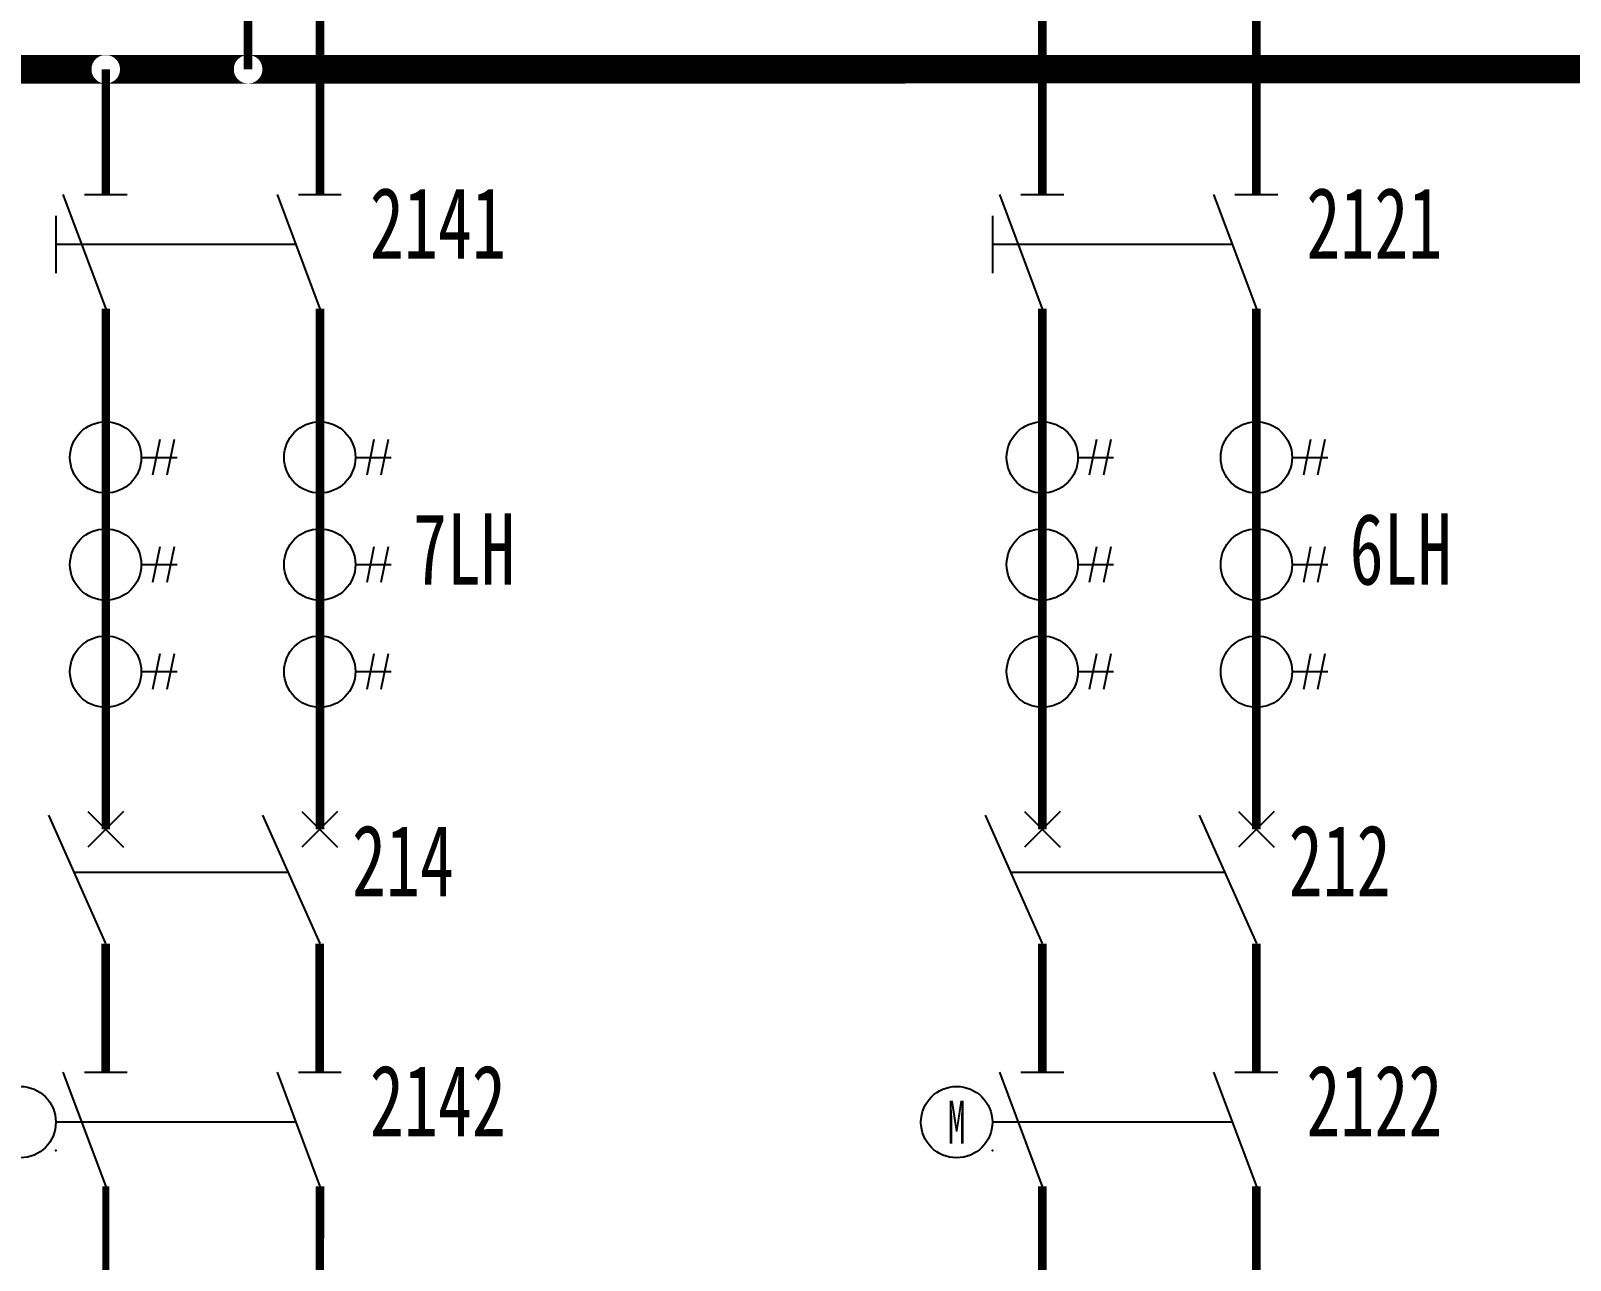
# Model space of a CAD drawing. Header units: millimetres. Extents: x 10667 to 23854, y -3427 to -2899.
# Drawn here: x 13556.3 to 13664.1, y -3257.2 to -3171.1 of the extents above; entities that cross this region are included whole.
import ezdxf
from ezdxf.enums import TextEntityAlignment as Align

# ---------------------------------------------------------------- set-up
doc = ezdxf.new("R2010")
doc.units = ezdxf.units.MM
doc.header["$LTSCALE"] = 10
for name, color, linetype in [('BLOCK', 3, 'Continuous'), ('PLINE', 1, 'Continuous'), ('TEXT', 2, 'Continuous'), ('设    备', 3, 'Continuous'), ('设备编号', 2, 'Continuous'), ('连 接 线', 1, 'Continuous')]:
    doc.layers.add(name, color=color, linetype=linetype)
doc.styles.add('HZ', font='SimSun.ttf', dxfattribs={"width": 0.7})

# ---------------------------------------------------------------- blocks, each defined once
blk = doc.blocks.new('$LH')
at = {"color": 3}
for p, q in [((3.79, 1.25), (3.29, -1.25)), ((4.79, 1.25), (4.29, -1.25)), ((2.5, 0), (5, 0))]:
    blk.add_line(p, q, dxfattribs=at)
blk.add_circle((0, 0), 2.5, dxfattribs=at)

msp = doc.modelspace()

# ---------------------------------------------------------------- linework, layer by layer
at = {"color": 1, "const_width": 0.5}
msp.add_lwpolyline([(13561.52, -3251.99), (13561.6, -3318.8)], dxfattribs=at)
at = {"layer": 'PLINE', "const_width": 0.6}
for points in [[(13561.51, -3234.99), (13561.51, -3243.99)], [(13576.51, -3234.99), (13576.51, -3243.99)], [(13627.13, -3234.99), (13627.13, -3243.99)], [(13642.13, -3234.99), (13642.13, -3243.99)], [(13576.52, -3251.99), (13576.51, -3288.43)], [(13627.13, -3251.98), (13627.13, -3271.3)], [(13642.13, -3251.98), (13642.13, -3271.3)]]:
    msp.add_lwpolyline(points, dxfattribs=at)
at = {"layer": 'TEXT', "color": 3}
for p, q in [((13558.02, -3184.03), (13558.02, -3188.03)), ((13623.63, -3184.03), (13623.63, -3188.03)), ((13559.83, -3186.03), (13558.02, -3186.03)), ((13625.45, -3186.03), (13623.63, -3186.03))]:
    msp.add_line(p, q, dxfattribs=at)
at = {"layer": '设    备'}
for p, q in [((13558.52, -3182.53), (13561.52, -3190.53)), ((13560.02, -3182.53), (13563.02, -3182.53)), ((13573.52, -3182.53), (13576.52, -3190.53)), ((13575.02, -3182.53), (13578.02, -3182.53)), ((13624.13, -3182.53), (13627.13, -3190.53)), ((13625.63, -3182.53), (13628.63, -3182.53)), ((13639.13, -3182.53), (13642.13, -3190.53)), ((13640.63, -3182.53), (13643.63, -3182.53)), ((13562.76, -3225.74), (13560.26, -3228.24)), ((13560.26, -3225.74), (13562.76, -3228.24)), ((13575.26, -3225.74), (13577.76, -3228.24)), ((13577.76, -3225.74), (13575.26, -3228.24)), ((13628.38, -3225.74), (13625.88, -3228.24)), ((13625.88, -3225.74), (13628.38, -3228.24)), ((13640.88, -3225.74), (13643.38, -3228.24)), ((13643.38, -3225.74), (13640.88, -3228.24)), ((13557.51, -3225.99), (13561.51, -3234.99)), ((13572.51, -3225.99), (13576.51, -3234.99)), ((13623.13, -3225.99), (13627.13, -3234.99)), ((13638.13, -3225.99), (13642.13, -3234.99)), ((13559.29, -3229.99), (13574.29, -3229.99)), ((13624.91, -3229.99), (13639.91, -3229.99)), ((13558.52, -3243.99), (13561.52, -3251.99)), ((13560.02, -3243.99), (13563.02, -3243.99)), ((13573.52, -3243.99), (13576.52, -3251.99)), ((13575.02, -3243.99), (13578.02, -3243.99)), ((13624.13, -3243.99), (13627.13, -3251.99)), ((13625.63, -3243.99), (13628.63, -3243.99)), ((13639.13, -3243.99), (13642.13, -3251.99)), ((13640.63, -3243.99), (13643.63, -3243.99))]:
    msp.add_line(p, q, dxfattribs=at)
at = {"layer": '设    备', "color": 3}
for p, q in [((13574.83, -3186.03), (13559.83, -3186.03)), ((13640.45, -3186.03), (13625.45, -3186.03)), ((13574.83, -3247.49), (13558.02, -3247.49)), ((13640.45, -3247.49), (13623.63, -3247.49))]:
    msp.add_line(p, q, dxfattribs=at)
at = {"layer": '设    备', "const_width": 0.6}
for points in [[(13561.52, -3190.53), (13561.52, -3192.03)], [(13576.52, -3190.53), (13576.52, -3192.03)], [(13627.13, -3190.53), (13627.13, -3192.03)], [(13642.13, -3190.53), (13642.13, -3192.03)]]:
    msp.add_lwpolyline(points, dxfattribs=at)
at = {"layer": '设    备'}
for centre in [(13555.52, -3247.49), (13621.13, -3247.49)]:
    msp.add_circle(centre, 2.5, dxfattribs=at)
for p in [(13561.52, -3182.53), (13576.52, -3182.53), (13627.13, -3182.53), (13642.13, -3182.53), (13561.52, -3190.53), (13576.52, -3190.53), (13627.13, -3190.53), (13642.13, -3190.53), (13561.51, -3226.99), (13576.51, -3226.99), (13627.13, -3226.99), (13642.13, -3226.99), (13561.52, -3243.99), (13576.52, -3243.99), (13627.13, -3243.99), (13642.13, -3243.99)]:
    msp.add_point(p, dxfattribs=at)
at = {"layer": '设    备', "color": 4}
for p in [(13558.02, -3249.48), (13623.64, -3249.48)]:
    msp.add_point(p, dxfattribs=at)
at = {"layer": '连 接 线'}
for points, const_width in [([(13571.49, -3129.22), (13571.49, -3173.76)], 0.6), ([(13642.13, -3129.21), (13642.13, -3173.75)], 0.6), ([(13627.13, -3152.43), (13627.13, -3182.53)], 0.6), ([(13576.52, -3163.09), (13576.52, -3182.53)], 0.6), ([(13560.52, -3173.76), (13553.1, -3173.76)], 2), ([(13570.5, -3173.76), (13562.51, -3173.76)], 2), ([(13642.13, -3173.75), (13572.49, -3173.76)], 2), ([(13651.46, -3173.75), (13642.13, -3173.75)], 2), ([(13710.19, -3173.75), (13651.46, -3173.75)], 2), ([(13561.52, -3173.76), (13561.52, -3182.53)], 0.6), ([(13642.13, -3173.75), (13642.13, -3182.53)], 0.6), ([(13561.52, -3192.03), (13561.52, -3226.98)], 0.6), ([(13576.52, -3192.03), (13576.52, -3226.98)], 0.6), ([(13627.13, -3192.03), (13627.13, -3226.98)], 0.6), ([(13642.13, -3192.03), (13642.13, -3226.98)], 0.6)]:
    msp.add_lwpolyline(points, dxfattribs=dict(at, const_width=const_width))
for points in [[(13560.52, -3172.76), (13561.6, -3172.76), (13560.52, -3172.77), (13561.69, -3172.77)], [(13560.52, -3172.76), (13561.52, -3172.76), (13560.52, -3172.76), (13561.6, -3172.76)], [(13560.52, -3172.76), (13561.43, -3172.76), (13560.52, -3172.76), (13561.52, -3172.76)], [(13560.52, -3172.77), (13561.34, -3172.77), (13560.52, -3172.76), (13561.43, -3172.76)], [(13560.52, -3172.79), (13561.26, -3172.79), (13560.52, -3172.77), (13561.34, -3172.77)], [(13560.52, -3172.82), (13561.17, -3172.82), (13560.52, -3172.79), (13561.26, -3172.79)], [(13560.52, -3172.85), (13561.09, -3172.85), (13560.52, -3172.82), (13561.17, -3172.82)], [(13560.52, -3172.89), (13561.02, -3172.89), (13560.52, -3172.85), (13561.09, -3172.85)], [(13560.52, -3172.94), (13560.94, -3172.94), (13560.52, -3172.89), (13561.02, -3172.89)], [(13561.6, -3172.76), (13562.52, -3172.76), (13561.52, -3172.76), (13562.52, -3172.76)], [(13561.69, -3172.77), (13562.52, -3172.77), (13561.6, -3172.76), (13562.52, -3172.76)], [(13561.78, -3172.79), (13562.52, -3172.79), (13561.69, -3172.77), (13562.52, -3172.77)], [(13561.86, -3172.82), (13562.52, -3172.82), (13561.78, -3172.79), (13562.52, -3172.79)], [(13561.94, -3172.85), (13562.52, -3172.85), (13561.86, -3172.82), (13562.52, -3172.82)], [(13562.02, -3172.89), (13562.52, -3172.89), (13561.94, -3172.85), (13562.52, -3172.85)], [(13562.09, -3172.94), (13562.52, -3172.94), (13562.02, -3172.89), (13562.52, -3172.89)], [(13570.49, -3172.76), (13571.58, -3172.76), (13570.49, -3172.77), (13571.66, -3172.77)], [(13570.49, -3172.76), (13571.49, -3172.76), (13570.49, -3172.76), (13571.58, -3172.76)], [(13570.49, -3172.76), (13571.4, -3172.76), (13570.49, -3172.76), (13571.49, -3172.76)], [(13570.49, -3172.77), (13571.32, -3172.77), (13570.49, -3172.76), (13571.4, -3172.76)], [(13570.49, -3172.79), (13571.23, -3172.79), (13570.49, -3172.77), (13571.32, -3172.77)], [(13570.49, -3172.82), (13571.15, -3172.82), (13570.49, -3172.79), (13571.23, -3172.79)], [(13570.49, -3172.85), (13571.07, -3172.85), (13570.49, -3172.82), (13571.15, -3172.82)], [(13570.49, -3172.89), (13570.99, -3172.89), (13570.49, -3172.85), (13571.07, -3172.85)], [(13570.49, -3172.94), (13570.92, -3172.94), (13570.49, -3172.89), (13570.99, -3172.89)], [(13571.58, -3172.76), (13572.49, -3172.76), (13571.49, -3172.76), (13572.49, -3172.76)], [(13571.66, -3172.77), (13572.49, -3172.77), (13571.58, -3172.76), (13572.49, -3172.76)], [(13571.75, -3172.79), (13572.49, -3172.79), (13571.66, -3172.77), (13572.49, -3172.77)], [(13571.83, -3172.82), (13572.49, -3172.82), (13571.75, -3172.79), (13572.49, -3172.79)], [(13571.91, -3172.85), (13572.49, -3172.85), (13571.83, -3172.82), (13572.49, -3172.82)], [(13571.99, -3172.89), (13572.49, -3172.89), (13571.91, -3172.85), (13572.49, -3172.85)], [(13572.06, -3172.94), (13572.49, -3172.94), (13571.99, -3172.89), (13572.49, -3172.89)], [(13560.52, -3172.99), (13560.87, -3172.99), (13560.52, -3172.94), (13560.94, -3172.94)], [(13560.52, -3173.05), (13560.81, -3173.05), (13560.52, -3172.99), (13560.87, -3172.99)], [(13560.52, -3173.11), (13560.75, -3173.11), (13560.52, -3173.05), (13560.81, -3173.05)], [(13560.52, -3173.18), (13560.7, -3173.18), (13560.52, -3173.11), (13560.75, -3173.11)], [(13560.52, -3173.26), (13560.65, -3173.26), (13560.52, -3173.18), (13560.7, -3173.18)], [(13560.52, -3173.33), (13560.61, -3173.33), (13560.52, -3173.26), (13560.65, -3173.26)], [(13560.52, -3173.41), (13560.58, -3173.41), (13560.52, -3173.33), (13560.61, -3173.33)], [(13560.52, -3173.5), (13560.55, -3173.5), (13560.52, -3173.41), (13560.58, -3173.41)], [(13560.52, -3173.58), (13560.53, -3173.58), (13560.52, -3173.5), (13560.55, -3173.5)], [(13560.52, -3173.67), (13560.52, -3173.67), (13560.52, -3173.58), (13560.53, -3173.58)], [(13560.52, -3173.84), (13560.52, -3173.84), (13560.52, -3173.93), (13560.53, -3173.93)], [(13560.52, -3173.93), (13560.53, -3173.93), (13560.52, -3174.02), (13560.55, -3174.02)], [(13562.16, -3172.99), (13562.52, -3172.99), (13562.09, -3172.94), (13562.52, -3172.94)], [(13562.22, -3173.05), (13562.52, -3173.05), (13562.16, -3172.99), (13562.52, -3172.99)], [(13562.28, -3173.11), (13562.52, -3173.11), (13562.22, -3173.05), (13562.52, -3173.05)], [(13562.34, -3173.18), (13562.52, -3173.18), (13562.28, -3173.11), (13562.52, -3173.11)], [(13562.38, -3173.26), (13562.52, -3173.26), (13562.34, -3173.18), (13562.52, -3173.18)], [(13562.42, -3173.33), (13562.52, -3173.33), (13562.38, -3173.26), (13562.52, -3173.26)], [(13562.46, -3173.41), (13562.52, -3173.41), (13562.42, -3173.33), (13562.52, -3173.33)], [(13562.48, -3173.5), (13562.52, -3173.5), (13562.46, -3173.41), (13562.52, -3173.41)], [(13562.5, -3173.58), (13562.52, -3173.58), (13562.48, -3173.5), (13562.52, -3173.5)], [(13562.48, -3174.02), (13562.52, -3174.02), (13562.5, -3173.93), (13562.52, -3173.93)], [(13562.51, -3173.67), (13562.52, -3173.67), (13562.5, -3173.58), (13562.52, -3173.58)], [(13562.5, -3173.93), (13562.52, -3173.93), (13562.51, -3173.84), (13562.52, -3173.84)], [(13562.52, -3173.76), (13562.52, -3173.76), (13562.51, -3173.67), (13562.52, -3173.67)], [(13562.51, -3173.84), (13562.52, -3173.84), (13562.52, -3173.76)], [(13570.49, -3172.99), (13570.85, -3172.99), (13570.49, -3172.94), (13570.92, -3172.94)], [(13570.49, -3173.05), (13570.78, -3173.05), (13570.49, -3172.99), (13570.85, -3172.99)], [(13570.49, -3173.11), (13570.72, -3173.11), (13570.49, -3173.05), (13570.78, -3173.05)], [(13570.49, -3173.18), (13570.67, -3173.18), (13570.49, -3173.11), (13570.72, -3173.11)], [(13570.49, -3173.26), (13570.62, -3173.26), (13570.49, -3173.18), (13570.67, -3173.18)], [(13570.49, -3173.33), (13570.58, -3173.33), (13570.49, -3173.26), (13570.62, -3173.26)], [(13570.49, -3173.41), (13570.55, -3173.41), (13570.49, -3173.33), (13570.58, -3173.33)], [(13570.49, -3173.5), (13570.52, -3173.5), (13570.49, -3173.41), (13570.55, -3173.41)], [(13570.49, -3173.58), (13570.5, -3173.58), (13570.49, -3173.5), (13570.52, -3173.5)], [(13570.49, -3173.67), (13570.49, -3173.67), (13570.49, -3173.58), (13570.5, -3173.58)], [(13570.49, -3173.84), (13570.49, -3173.84), (13570.49, -3173.93), (13570.5, -3173.93)], [(13570.49, -3173.93), (13570.5, -3173.93), (13570.49, -3174.02), (13570.52, -3174.02)], [(13572.13, -3172.99), (13572.49, -3172.99), (13572.06, -3172.94), (13572.49, -3172.94)], [(13572.2, -3173.05), (13572.49, -3173.05), (13572.13, -3172.99), (13572.49, -3172.99)], [(13572.26, -3173.11), (13572.49, -3173.11), (13572.2, -3173.05), (13572.49, -3173.05)], [(13572.31, -3173.18), (13572.49, -3173.18), (13572.26, -3173.11), (13572.49, -3173.11)], [(13572.36, -3173.26), (13572.49, -3173.26), (13572.31, -3173.18), (13572.49, -3173.18)], [(13572.4, -3173.33), (13572.49, -3173.33), (13572.36, -3173.26), (13572.49, -3173.26)], [(13572.43, -3173.41), (13572.49, -3173.41), (13572.4, -3173.33), (13572.49, -3173.33)], [(13572.46, -3173.5), (13572.49, -3173.5), (13572.43, -3173.41), (13572.49, -3173.41)], [(13572.47, -3173.58), (13572.49, -3173.58), (13572.46, -3173.5), (13572.49, -3173.5)], [(13572.46, -3174.02), (13572.49, -3174.02), (13572.47, -3173.93), (13572.49, -3173.93)], [(13572.49, -3173.67), (13572.49, -3173.67), (13572.47, -3173.58), (13572.49, -3173.58)], [(13572.47, -3173.93), (13572.49, -3173.93), (13572.51, -3173.84), (13572.49, -3173.84)], [(13572.49, -3173.84), (13572.49, -3173.84), (13572.49, -3173.76)], [(13560.52, -3174.02), (13560.55, -3174.02), (13560.52, -3174.1), (13560.58, -3174.1)], [(13560.52, -3174.1), (13560.58, -3174.1), (13560.52, -3174.18), (13560.61, -3174.18)], [(13560.52, -3174.18), (13560.61, -3174.18), (13560.52, -3174.26), (13560.65, -3174.26)], [(13560.52, -3174.26), (13560.65, -3174.26), (13560.52, -3174.33), (13560.7, -3174.33)], [(13560.52, -3174.33), (13560.7, -3174.33), (13560.52, -3174.4), (13560.75, -3174.4)], [(13560.52, -3174.4), (13560.75, -3174.4), (13560.52, -3174.46), (13560.81, -3174.46)], [(13560.52, -3174.46), (13560.81, -3174.46), (13560.52, -3174.52), (13560.87, -3174.52)], [(13560.52, -3174.52), (13560.87, -3174.52), (13560.52, -3174.58), (13560.94, -3174.58)], [(13560.52, -3174.58), (13560.94, -3174.58), (13560.52, -3174.62), (13561.02, -3174.62)], [(13560.52, -3174.62), (13561.02, -3174.62), (13560.52, -3174.66), (13561.09, -3174.66)], [(13560.52, -3174.66), (13561.09, -3174.66), (13560.52, -3174.7), (13561.17, -3174.7)], [(13560.52, -3174.7), (13561.17, -3174.7), (13560.52, -3174.72), (13561.26, -3174.72)], [(13560.52, -3174.72), (13561.26, -3174.72), (13560.52, -3174.74), (13561.34, -3174.74)], [(13560.52, -3174.74), (13561.34, -3174.74), (13560.52, -3174.75), (13561.43, -3174.75)], [(13560.52, -3174.75), (13561.43, -3174.75), (13560.52, -3174.76), (13561.52, -3174.76)], [(13561.52, -3174.76), (13562.52, -3174.76), (13561.6, -3174.75), (13562.52, -3174.75)], [(13561.6, -3174.75), (13562.52, -3174.75), (13561.69, -3174.74), (13562.52, -3174.74)], [(13561.69, -3174.74), (13562.52, -3174.74), (13561.78, -3174.72), (13562.52, -3174.72)], [(13561.78, -3174.72), (13562.52, -3174.72), (13561.86, -3174.7), (13562.52, -3174.7)], [(13561.86, -3174.7), (13562.52, -3174.7), (13561.94, -3174.66), (13562.52, -3174.66)], [(13561.94, -3174.66), (13562.52, -3174.66), (13562.02, -3174.62), (13562.52, -3174.62)], [(13562.02, -3174.62), (13562.52, -3174.62), (13562.09, -3174.58), (13562.52, -3174.58)], [(13562.09, -3174.58), (13562.52, -3174.58), (13562.16, -3174.52), (13562.52, -3174.52)], [(13562.16, -3174.52), (13562.52, -3174.52), (13562.22, -3174.46), (13562.52, -3174.46)], [(13562.22, -3174.46), (13562.52, -3174.46), (13562.28, -3174.4), (13562.52, -3174.4)], [(13562.28, -3174.4), (13562.52, -3174.4), (13562.34, -3174.33), (13562.52, -3174.33)], [(13562.34, -3174.33), (13562.52, -3174.33), (13562.38, -3174.26), (13562.52, -3174.26)], [(13562.38, -3174.26), (13562.52, -3174.26), (13562.42, -3174.18), (13562.52, -3174.18)], [(13562.42, -3174.18), (13562.52, -3174.18), (13562.46, -3174.1), (13562.52, -3174.1)], [(13562.46, -3174.1), (13562.52, -3174.1), (13562.48, -3174.02), (13562.52, -3174.02)], [(13570.49, -3174.02), (13570.52, -3174.02), (13570.49, -3174.1), (13570.55, -3174.1)], [(13570.49, -3174.1), (13570.55, -3174.1), (13570.49, -3174.18), (13570.58, -3174.18)], [(13570.49, -3174.18), (13570.58, -3174.18), (13570.49, -3174.26), (13570.62, -3174.26)], [(13570.49, -3174.26), (13570.62, -3174.26), (13570.49, -3174.33), (13570.67, -3174.33)], [(13570.49, -3174.33), (13570.67, -3174.33), (13570.49, -3174.4), (13570.72, -3174.4)], [(13570.49, -3174.4), (13570.72, -3174.4), (13570.49, -3174.46), (13570.78, -3174.46)], [(13570.49, -3174.46), (13570.78, -3174.46), (13570.49, -3174.52), (13570.85, -3174.52)], [(13570.49, -3174.52), (13570.85, -3174.52), (13570.49, -3174.58), (13570.92, -3174.58)], [(13570.49, -3174.58), (13570.92, -3174.58), (13570.49, -3174.62), (13570.99, -3174.62)], [(13570.49, -3174.62), (13570.99, -3174.62), (13570.49, -3174.66), (13571.07, -3174.66)], [(13570.49, -3174.66), (13571.07, -3174.66), (13570.49, -3174.7), (13571.15, -3174.7)], [(13570.49, -3174.7), (13571.15, -3174.7), (13570.49, -3174.72), (13571.23, -3174.72)], [(13570.49, -3174.72), (13571.23, -3174.72), (13570.49, -3174.74), (13571.32, -3174.74)], [(13570.49, -3174.74), (13571.32, -3174.74), (13570.49, -3174.75), (13571.4, -3174.75)], [(13570.49, -3174.75), (13571.4, -3174.75), (13570.49, -3174.76), (13571.49, -3174.76)], [(13571.49, -3174.76), (13572.49, -3174.76), (13571.58, -3174.75), (13572.49, -3174.75)], [(13571.58, -3174.75), (13572.49, -3174.75), (13571.66, -3174.74), (13572.49, -3174.74)], [(13571.66, -3174.74), (13572.49, -3174.74), (13571.75, -3174.72), (13572.49, -3174.72)], [(13571.75, -3174.72), (13572.49, -3174.72), (13571.83, -3174.7), (13572.49, -3174.7)], [(13571.83, -3174.7), (13572.49, -3174.7), (13571.91, -3174.66), (13572.49, -3174.66)], [(13571.91, -3174.66), (13572.49, -3174.66), (13571.99, -3174.62), (13572.49, -3174.62)], [(13571.99, -3174.62), (13572.49, -3174.62), (13572.06, -3174.58), (13572.49, -3174.58)], [(13572.06, -3174.58), (13572.49, -3174.58), (13572.13, -3174.52), (13572.49, -3174.52)], [(13572.13, -3174.52), (13572.49, -3174.52), (13572.2, -3174.46), (13572.49, -3174.46)], [(13572.2, -3174.46), (13572.49, -3174.46), (13572.26, -3174.4), (13572.49, -3174.4)], [(13572.26, -3174.4), (13572.49, -3174.4), (13572.31, -3174.33), (13572.49, -3174.33)], [(13572.31, -3174.33), (13572.49, -3174.33), (13572.36, -3174.26), (13572.49, -3174.26)], [(13572.36, -3174.26), (13572.49, -3174.26), (13572.4, -3174.18), (13572.49, -3174.18)], [(13572.4, -3174.18), (13572.49, -3174.18), (13572.43, -3174.1), (13572.49, -3174.1)], [(13572.43, -3174.1), (13572.49, -3174.1), (13572.46, -3174.02), (13572.49, -3174.02)]]:
    msp.add_solid(points, dxfattribs=at)

# ---------------------------------------------------------------- block references
at = {"layer": 'BLOCK'}
for p in [(13561.51, -3200.94), (13576.51, -3200.94), (13627.13, -3200.94), (13642.13, -3200.94), (13561.51, -3208.44), (13576.51, -3208.44), (13627.13, -3208.44), (13642.13, -3208.44), (13561.51, -3215.94), (13576.51, -3215.94), (13627.13, -3215.94), (13642.13, -3215.94)]:
    msp.add_blockref('$LH', p, dxfattribs=at)

# ---------------------------------------------------------------- texts
at = {"layer": '设    备', "style": 'HZ', "width": 0.62}
msp.add_text('M', height=3, dxfattribs=at).set_placement((13621.13, -3247.49), align=Align.MIDDLE)
at = {"layer": '设备编号', "color": 6, "style": 'HZ', "width": 0.7}
for s, p in [('2141', (13580.02, -3187.03)), ('2121', (13645.63, -3187.03)), ('7LH', (13583.04, -3209.85)), ('6LH', (13648.66, -3209.85)), ('214', (13578.77, -3231.67)), ('212', (13644.39, -3231.67)), ('2142', (13580.02, -3248.49)), ('2122', (13645.63, -3248.49))]:
    msp.add_text(s, height=5, dxfattribs=at).set_placement(p)

doc.saveas('drawing.dxf')
